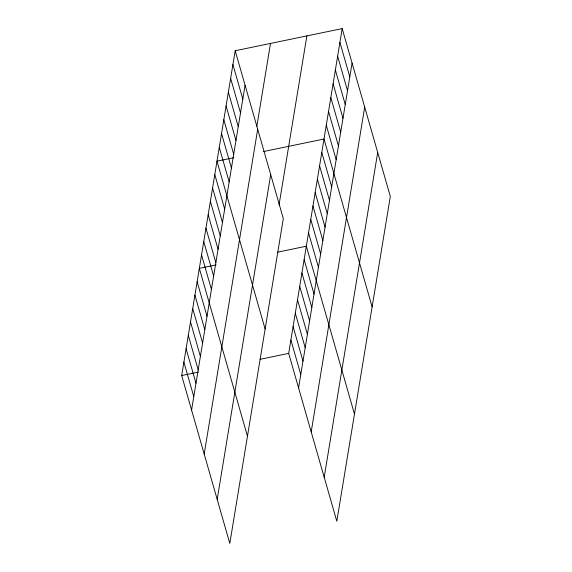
<?xml version="1.0" encoding="UTF-8"?>
<svg xmlns="http://www.w3.org/2000/svg" width="572" height="572" viewBox="0 0 572 572"><rect width="100%" height="100%" fill="white"/><g stroke="black" fill="none" stroke-linecap="round" stroke-linejoin="round"><path stroke-width="0.86" d="M235.185 50.744L283.319 218.604L229.808 543.4L181.681 375.539L235.185 50.744L342.192 28.6L390.318 196.461L336.815 521.256L288.681 353.396L342.192 28.6M191.57 410.045L245.073 85.249M256.849 126.262L270.492 43.436M204.19 454.054L257.693 129.251M217.188 499.392L270.699 174.596M279.029 204.955L306.878 35.907M298.577 387.902L352.08 63.106M311.197 431.91L364.7 107.114M324.195 477.248L377.706 152.452M233.805 157.693L216.988 161.175L265.122 329.036M263.563 151.537L323.995 139.032L372.129 306.892M216.152 264.879L199.335 268.361L247.469 436.214M277.756 252.13L306.342 246.217L354.476 414.071M181.681 375.539L198.491 372.065M260.096 359.316L288.681 353.396M339.918 42.407L349.807 76.905M337.644 56.206L347.533 90.712M335.371 70.013L345.259 104.519M333.097 83.812L342.986 118.318M330.816 97.619L340.712 132.125M328.542 111.426L338.438 145.924M326.269 125.225L336.164 159.731M321.793 152.431L331.681 186.93M319.584 165.83L329.479 200.329M317.374 179.222L327.27 213.728M315.172 192.621L325.06 227.127M312.963 206.02L322.858 240.526M310.753 219.419L320.649 253.925M308.551 232.818L318.44 267.317M304.132 259.609L314.028 294.115M301.93 273.008L311.819 307.514M299.721 286.408L309.616 320.913M232.911 64.55L242.8 99.049M297.512 299.807L307.407 334.313M230.638 78.35L240.526 112.856M295.302 313.206L305.198 347.712M228.364 92.156L238.252 126.655M293.1 326.605L302.996 361.104M226.09 105.956L235.979 140.462M290.891 340.004L300.786 374.503M223.816 119.762L233.705 154.268M221.543 133.569L231.431 168.068M219.262 147.369L229.157 181.875M214.786 174.574L224.674 209.073M212.577 187.973L222.472 222.472M210.367 201.365L220.263 235.871M208.165 214.765L218.054 249.27M205.956 228.164L215.851 262.67M203.746 241.563L213.642 276.069M201.544 254.962L211.433 289.461M197.125 281.753L207.021 316.259M194.923 295.152L204.812 329.658M192.714 308.551L202.61 343.057M190.505 321.95L200.4 356.456M188.302 335.349L198.191 369.848M186.093 348.748L195.989 383.247M183.884 362.14L193.779 396.646"/></g></svg>
